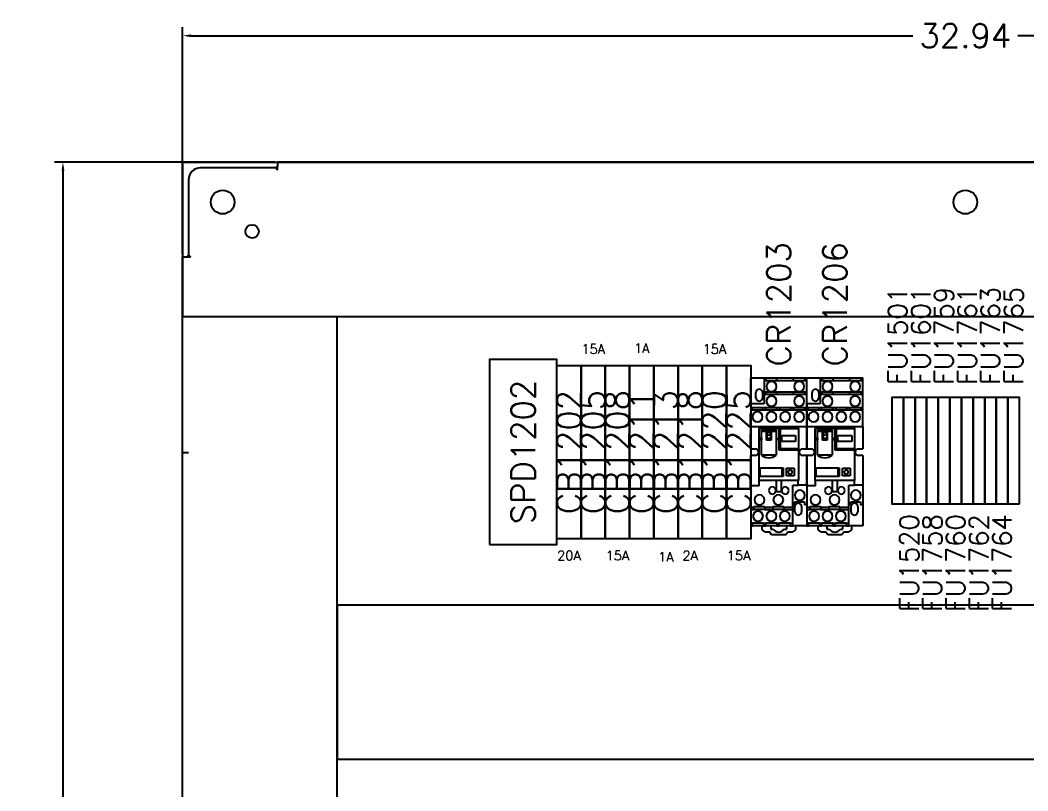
# Model space of a CAD drawing. Header units: inches. Extents: x -8 to 28.4, y -30 to 31.2.
# Drawn here: x -7.96 to 13.24, y 14.96 to 31.18 of the extents above; entities that cross this region are included whole.
import ezdxf
from ezdxf.enums import TextEntityAlignment as Align

# ---------------------------------------------------------------- set-up
doc = ezdxf.new("R2010")
doc.units = ezdxf.units.IN
doc.header["$MEASUREMENT"] = 0
doc.set_wipeout_variables(frame=1)
for name, color, linetype in [('PRTG', 130, 'Continuous'), ('PSYMS', 7, 'Continuous'), ('PTAG', 150, 'Continuous')]:
    doc.layers.add(name, color=color, linetype=linetype)
doc.styles.get("Standard").update_dxf_attribs({"font": 'romans.shx'})
doc.styles.add('WD', font='romans.shx')
doc.dimstyles.get("Standard").update_dxf_attribs({"dimtxt": 0.18, "dimasz": 0.18, "dimexe": 0.18, "dimexo": 0.0625, "dimgap": 0.09, "dimtad": 0, "dimtih": 1, "dimtoh": 1, "dimdec": 4, "dimzin": 0, "dimdsep": 46, "dimtxsty": 'Standard', "dimcen": 0.09, "dimadec": 0, "dimazin": 0, "dimtfac": 1, "dimtdec": 4, "dimtofl": 0, "dimtmove": 0, "dimatfit": 3, "dimfxl": 1, "dimtolj": 1, "dimtzin": 0, "dimarcsym": 0})

# ---------------------------------------------------------------- blocks, each defined once
blk = doc.blocks.new('DS42S-120_G')
blk.add_lwpolyline([(0, 0), (1.417323, 0), (1.417323, 3.897638), (0, 3.897638)], close=True)
blk = doc.blocks.new('UT4-HESI')
at = {"style": 'WD', "flags": 1}
for tag, height, p in [('INST', 0.125, (0, 0.384)), ('LOC', 0.125, (0, 0.207)), ('WDBLKNAM', 0.05, (0.022, -0.462)), ('ASSYCODE', 0.05, (0.022, -0.62)), ('FP', 0.05, (0.022, -0.533)), ('FPT', 0.05, (0.163, -0.533))]:
    blk.add_attdef(tag, text='', height=height, dxfattribs=at).set_placement(p, align=Align.CENTER)
blk.add_wipeout([(-1.118, 0), (1.118, 0), (1.118, -0.244), (-1.118, -0.244)])
blk.add_wipeout([(-1.118, 0), (1.118, 0), (1.118, -0.244), (-1.118, -0.244)])
blk.add_wipeout([(-1.118, 0), (1.118, 0), (1.118, -0.244), (-1.118, -0.244)])
blk.add_lwpolyline([(-1.118, -0.244), (1.118, -0.244), (1.118, 0), (-1.118, 0)], close=True)
for tag, height, p in [('P_TAGSTRIP', 0.125, (0, 0.031)), ('MFG', 0.05, (0.022, -0.319)), ('CAT', 0.05, (0.022, -0.39))]:
    blk.add_attdef(tag, text='', height=height, dxfattribs=at).set_placement(p, align=Align.CENTER)
at = {"style": 'WD', "width": 0.8}
blk.add_attdef('WIRENOL', text='', height=0.1, dxfattribs=at).set_placement((-1.148, -0.074), align=Align.MIDDLE_RIGHT)
at = {"style": 'WD', "flags": 1}
blk.add_attdef('TERMDESCL', text='', height=0.05, dxfattribs=at).set_placement((-1.145, -0.189), align=Align.MIDDLE_RIGHT)
at = {"style": 'WD'}
for tag in ['WIRENO', 'TERM']:
    blk.add_attdef(tag, text='', height=0.1, dxfattribs=at).set_placement((0.007, -0.119), align=Align.MIDDLE_CENTER)
at = {"style": 'WD', "flags": 1}
blk.add_attdef('TERMDESCR', text='', height=0.05, dxfattribs=at).set_placement((1.152, -0.189), align=Align.MIDDLE_LEFT)
at = {"style": 'WD', "width": 0.8}
blk.add_attdef('WIRENOR', text='', height=0.1, dxfattribs=at).set_placement((1.152, -0.074), align=Align.MIDDLE_LEFT)
blk = doc.blocks.new('79401025X')
blk.add_lwpolyline([(-0.011, 0.925), (0.499, 0.925), (0.499, -2.725), (-0.011, -2.725)], close=True)
blk = doc.blocks.new('SCE-60P36')
for p, q in [((2, 59.155), (2, 59.068)), ((2, 59.155), (30.937, 59.155)), ((1.965, 59.03), (0.375, 59.03)), ((1.983, 59.048), (1.976, 59.042)), ((2, 58.989), (2, 59.068)), ((0.125, 58.78), (0.125, 57.19)), ((0, 4.217), (0, 57.155)), ((0, 57.155), (0.086, 57.155)), ((0.086, 57.155), (0.166, 57.155)), ((0.125, 53.03), (0, 53.03))]:
    blk.add_line(p, q)
for points in [[(1.976, 59.042), (1.975, 59.04), (1.973, 59.038), (1.971, 59.036), (1.969, 59.034), (1.967, 59.033), (1.966, 59.031), (1.965, 59.03)], [(1.978, 59.01), (1.975, 59.015), (1.973, 59.017), (1.972, 59.02), (1.97, 59.022), (1.969, 59.024), (1.967, 59.026), (1.966, 59.028), (1.965, 59.03)], [(2, 58.989), (1.998, 58.989), (1.997, 58.99), (1.995, 58.991), (1.993, 58.992), (1.992, 58.993), (1.99, 58.994), (1.989, 58.996), (1.987, 58.997), (1.986, 58.999), (1.984, 59), (1.983, 59.002), (1.982, 59.004), (1.98, 59.006), (1.979, 59.008), (1.978, 59.01)], [(2, 59.068), (1.998, 59.066), (1.997, 59.064), (1.995, 59.062), (1.994, 59.06), (1.992, 59.058), (1.991, 59.056), (1.989, 59.055), (1.988, 59.053), (1.986, 59.051), (1.985, 59.05), (1.983, 59.048)], [(0.086, 57.155), (0.089, 57.156), (0.091, 57.158), (0.093, 57.159), (0.095, 57.161), (0.097, 57.162), (0.098, 57.164), (0.1, 57.166), (0.102, 57.167), (0.103, 57.169), (0.105, 57.17), (0.106, 57.172)], [(0.106, 57.172), (0.113, 57.178), (0.115, 57.18), (0.117, 57.182), (0.118, 57.184), (0.12, 57.185), (0.122, 57.187), (0.124, 57.189), (0.125, 57.19)], [(0.14, 57.18), (0.137, 57.181), (0.135, 57.183), (0.133, 57.184), (0.131, 57.186), (0.128, 57.187), (0.127, 57.189), (0.125, 57.19)], [(0.166, 57.155), (0.165, 57.156), (0.164, 57.158), (0.164, 57.16), (0.163, 57.161), (0.162, 57.163), (0.16, 57.164), (0.159, 57.166), (0.158, 57.167), (0.156, 57.169), (0.154, 57.17), (0.153, 57.172), (0.151, 57.173), (0.149, 57.174), (0.146, 57.176), (0.144, 57.177), (0.14, 57.18)]]:
    blk.add_lwpolyline(points)
for centre, radius in [((0.844, 58.311), 0.25), ((16.469, 58.311), 0.25), ((1.462, 57.692), 0.141)]:
    blk.add_circle(centre, radius)
blk.add_arc((0.375, 58.78), 0.25, 90, 180)
blk = doc.blocks.new('HDINA00A')
for p, q in [((0, 1.625), (32.9375, 1.625)), ((0, 1.625), (0, -1.625)), ((0, -1.625), (32.9375, -1.625))]:
    blk.add_line(p, q)
blk = doc.blocks.new('HDINA062')
for p, q in [((0, 1.625), (26.4375, 1.625)), ((0, 1.625), (0, -1.625)), ((0, -1.625), (26.4375, -1.625))]:
    blk.add_line(p, q)
blk = doc.blocks.new('VDINA0EE')
for p, q in [((-1.625, 0), (-1.625, 44.203)), ((-1.625, 44.203), (1.625, 44.203)), ((1.625, 0), (1.625, 44.203))]:
    blk.add_line(p, q)
blk = doc.blocks.new('*D83')
at = {"color": 0, "lineweight": -2, "transparency": 16777216}
for p, q in [((-4.542, 26.26), (-4.542, 31.036)), ((28.396, 26.26), (28.396, 31.036)), ((-4.362, 30.856), (10.825, 30.856)), ((28.216, 30.856), (13.029, 30.856))]:
    blk.add_line(p, q, dxfattribs=at)
at = {"color": 0, "transparency": 16777216}
for points in [[(-4.362, 30.886), (-4.362, 30.826), (-4.542, 30.856)], [(28.216, 30.886), (28.216, 30.826), (28.396, 30.856)]]:
    blk.add_solid(points, dxfattribs=at)
at = {"layer": 'Defpoints', "color": 0, "transparency": 16777216}
for p in [(28.396, 30.856), (-4.542, 26.197), (28.396, 26.197)]:
    blk.add_point(p, dxfattribs=at)
at = {"color": 0, "transparency": 16777216, "insert": (11.927, 30.856), "char_height": 0.5, "attachment_point": 5}
blk.add_mtext('\\A1;32.94', dxfattribs=at)
blk = doc.blocks.new('*D84')
at = {"color": 0, "lineweight": -2, "transparency": 16777216}
for p, q in [((-2.604, 28.197), (-7.239, 28.197)), ((-7.059, 28.017), (-7.059, 0.068)), ((-7.059, -28.56), (-7.059, -0.612)), ((-2.604, -28.74), (-7.239, -28.74))]:
    blk.add_line(p, q, dxfattribs=at)
at = {"color": 0, "transparency": 16777216}
for points in [[(-7.089, 28.017), (-7.029, 28.017), (-7.059, 28.197)], [(-7.089, -28.56), (-7.029, -28.56), (-7.059, -28.74)]]:
    blk.add_solid(points, dxfattribs=at)
at = {"layer": 'Defpoints', "color": 0, "transparency": 16777216}
for p in [(-2.542, 28.197), (-7.059, -28.74), (-2.542, -28.74)]:
    blk.add_point(p, dxfattribs=at)
at = {"color": 0, "transparency": 16777216, "insert": (-7.059, -0.272), "char_height": 0.5, "attachment_point": 5}
blk.add_mtext('\\A1;56.94', dxfattribs=at)
blk = doc.blocks.new('RXM2AB2B7_M114')
for p, q in [((-0.59, 1.56), (-0.308, 1.56)), ((-0.59, 1.015), (-0.59, 1.56)), ((-0.308, 1.56), (-0.269, 1.56)), ((-0.308, 1.56), (-0.308, 1.51)), ((-0.308, 1.51), (-0.269, 1.51)), ((-0.308, 1.51), (-0.308, 1.271)), ((-0.269, 1.56), (-0.039, 1.56)), ((-0.269, 1.56), (-0.269, 1.51)), ((-0.269, 1.5), (-0.269, 1.51)), ((-0.039, 1.5), (-0.269, 1.5)), ((-0.039, 1.56), (0.313, 1.56)), ((-0.039, 1.51), (-0.039, 1.56)), ((-0.039, 1.51), (0.313, 1.51)), ((-0.039, 1.51), (-0.039, 1.5)), ((0.313, 1.56), (0.543, 1.56)), ((0.313, 1.51), (0.313, 1.56)), ((0.313, 1.5), (0.313, 1.51)), ((0.543, 1.5), (0.313, 1.5)), ((0.543, 1.56), (0.543, 1.51)), ((0.543, 1.56), (0.59, 1.56)), ((0.543, 1.51), (0.543, 1.5)), ((0.543, 1.51), (0.59, 1.51)), ((0.59, 1.51), (0.59, 1.56)), ((0.59, 1.271), (0.59, 1.51)), ((-0.48, 1.145), (-0.48, 1.255)), ((-0.34, 1.255), (-0.34, 1.145)), ((-0.308, 1.271), (-0.308, 1.221)), ((-0.308, 1.271), (-0.269, 1.271)), ((-0.308, 1.221), (-0.308, 1.015)), ((-0.308, 1.221), (-0.269, 1.221)), ((-0.269, 1.271), (-0.039, 1.271)), ((-0.269, 1.221), (-0.269, 1.271)), ((-0.269, 1.211), (-0.269, 1.221)), ((-0.039, 1.211), (-0.269, 1.211)), ((-0.039, 1.271), (0.313, 1.271)), ((-0.039, 1.221), (-0.039, 1.271)), ((-0.039, 1.221), (0.313, 1.221)), ((-0.039, 1.221), (-0.039, 1.211)), ((0.313, 1.271), (0.543, 1.271)), ((0.313, 1.221), (0.313, 1.271)), ((0.313, 1.211), (0.313, 1.221)), ((0.543, 1.211), (0.313, 1.211)), ((0.543, 1.271), (0.543, 1.221)), ((0.543, 1.271), (0.59, 1.271)), ((0.543, 1.221), (0.543, 1.211)), ((0.543, 1.221), (0.59, 1.221)), ((0.59, 1.221), (0.59, 1.271)), ((0.59, 0.941), (0.59, 1.221)), ((-0.308, 1.015), (-0.59, 1.015)), ((-0.59, 1.015), (-0.59, 0.941)), ((-0.59, 0.941), (-0.563, 0.941)), ((-0.59, 0.941), (-0.59, 0.891)), ((-0.59, 0.891), (-0.563, 0.891)), ((-0.59, 0.891), (-0.59, 0.538)), ((-0.563, 0.941), (-0.333, 0.941)), ((-0.563, 0.891), (-0.563, 0.941)), ((-0.563, 0.881), (-0.563, 0.891)), ((-0.333, 0.881), (-0.563, 0.881)), ((-0.333, 0.941), (-0.271, 0.941)), ((-0.333, 0.891), (-0.333, 0.941)), ((-0.333, 0.891), (-0.271, 0.891)), ((-0.333, 0.891), (-0.333, 0.881)), ((-0.271, 0.941), (-0.041, 0.941)), ((-0.271, 0.891), (-0.271, 0.941)), ((-0.271, 0.881), (-0.271, 0.891)), ((-0.041, 0.881), (-0.271, 0.881)), ((-0.041, 0.891), (-0.041, 0.941)), ((-0.041, 0.941), (0.021, 0.941)), ((-0.041, 0.891), (-0.041, 0.881)), ((-0.041, 0.891), (0.021, 0.891)), ((0.021, 0.941), (0.251, 0.941)), ((0.021, 0.941), (0.021, 0.891)), ((0.021, 0.881), (0.021, 0.891)), ((0.251, 0.881), (0.021, 0.881)), ((0.251, 0.891), (0.251, 0.941)), ((0.251, 0.941), (0.313, 0.941)), ((0.251, 0.891), (0.251, 0.881)), ((0.251, 0.891), (0.313, 0.891)), ((0.313, 0.941), (0.543, 0.941)), ((0.313, 0.891), (0.313, 0.941)), ((0.313, 0.881), (0.313, 0.891)), ((0.543, 0.881), (0.313, 0.881)), ((0.543, 0.941), (0.543, 0.891)), ((0.543, 0.941), (0.59, 0.941)), ((0.543, 0.891), (0.543, 0.881)), ((0.543, 0.891), (0.59, 0.891)), ((0.59, 0.891), (0.59, 0.941)), ((0.59, 0.538), (0.59, 0.891)), ((-0.59, 0.538), (0.59, 0.538)), ((-0.59, 0.07), (-0.59, 0.538)), ((-0.415, -0.602), (-0.415, 0.498)), ((-0.415, 0.498), (0.006, 0.498)), ((-0.41, 0.538), (-0.41, 0.498)), ((-0.365, 0.461), (-0.055, 0.461)), ((-0.365, 0.292), (-0.365, 0.461)), ((-0.365, 0.438), (-0.26, 0.438)), ((-0.26, 0.458), (-0.253, 0.458)), ((-0.26, 0.438), (-0.26, 0.458)), ((-0.26, 0.248), (-0.26, 0.438)), ((-0.253, 0.458), (-0.166, 0.458)), ((-0.253, 0.458), (-0.253, 0.288)), ((-0.166, 0.458), (-0.166, 0.288)), ((-0.166, 0.458), (-0.16, 0.458)), ((-0.16, 0.458), (-0.16, 0.438)), ((-0.16, 0.438), (-0.16, 0.248)), ((-0.16, 0.438), (-0.055, 0.438)), ((-0.055, 0.461), (-0.055, 0.292)), ((0.006, 0.498), (0.035, 0.498)), ((0.006, 0.039), (0.006, 0.498)), ((0.035, 0.498), (0.415, 0.498)), ((0.035, 0.068), (0.035, 0.498)), ((0.41, 0.538), (0.41, 0.498)), ((0.415, 0.498), (0.415, 0.068)), ((0.59, 0.538), (0.59, 0.07)), ((-0.395, 0.292), (-0.365, 0.292)), ((-0.395, 0.258), (-0.395, 0.292)), ((-0.365, 0.258), (-0.395, 0.258)), ((-0.365, 0.292), (-0.365, 0.258)), ((-0.365, -0.062), (-0.365, 0.258)), ((-0.16, 0.248), (-0.26, 0.248)), ((-0.166, 0.288), (-0.253, 0.288)), ((-0.055, 0.292), (-0.055, 0.258)), ((-0.055, 0.292), (-0.025, 0.292)), ((-0.055, 0.258), (-0.055, -0.062)), ((-0.025, 0.258), (-0.055, 0.258)), ((-0.025, 0.292), (-0.025, 0.258)), ((0.065, 0.347), (0.355, 0.347)), ((0.065, 0.222), (0.065, 0.347)), ((0.355, 0.222), (0.065, 0.222)), ((0.355, 0.347), (0.355, 0.222)), ((-0.59, 0.07), (-0.5, 0.07)), ((0.035, 0.068), (0.006, 0.039)), ((0.415, 0.039), (0.006, 0.039)), ((0.415, 0.068), (0.035, 0.068)), ((0.415, 0.068), (0.415, 0.039)), ((0.415, 0.039), (0.415, -0.602)), ((0.5, 0.07), (0.59, 0.07)), ((-0.5, -0.07), (-0.59, -0.07)), ((-0.59, -0.712), (-0.59, -0.07)), ((-0.055, -0.062), (-0.364, -0.062)), ((0.59, -0.07), (0.5, -0.07)), ((0.59, -0.07), (0.59, -0.699)), ((-0.393, -0.332), (0.092, -0.332)), ((-0.393, -0.512), (-0.393, -0.332)), ((0.072, -0.512), (0.072, -0.332)), ((0.092, -0.332), (0.092, -0.512)), ((0.159, -0.503), (0.159, -0.341)), ((0.159, -0.341), (0.321, -0.341)), ((0.321, -0.341), (0.321, -0.503)), ((0.415, -0.602), (-0.415, -0.602)), ((-0.41, -0.712), (-0.41, -0.602)), ((0.092, -0.512), (-0.393, -0.512)), ((-0.05, -0.837), (-0.05, -0.602)), ((0.05, -0.602), (0.05, -0.837)), ((0.321, -0.503), (0.159, -0.503)), ((0.41, -0.699), (0.41, -0.602)), ((-0.41, -0.712), (-0.59, -0.712)), ((-0.59, -0.712), (-0.59, -1.157)), ((0.05, -0.837), (-0.05, -0.837)), ((0.296, -1.157), (0.296, -0.699)), ((0.296, -0.699), (0.41, -0.699)), ((0.59, -0.699), (0.41, -0.699)), ((0.59, -0.699), (0.59, -1.11)), ((0.337, -1.05), (0.539, -1.05)), ((0.337, -1.11), (0.337, -1.05)), ((0.539, -1.05), (0.539, -1.11)), ((-0.59, -1.157), (-0.522, -1.157)), ((-0.59, -1.157), (-0.59, -1.207)), ((-0.59, -1.207), (-0.522, -1.207)), ((-0.59, -1.207), (-0.59, -1.5)), ((-0.522, -1.147), (-0.292, -1.147)), ((-0.522, -1.157), (-0.522, -1.147)), ((-0.522, -1.207), (-0.522, -1.157)), ((-0.292, -1.207), (-0.522, -1.207)), ((-0.292, -1.147), (-0.292, -1.157)), ((-0.292, -1.157), (-0.292, -1.207)), ((-0.292, -1.157), (-0.124, -1.157)), ((-0.292, -1.207), (-0.124, -1.207)), ((-0.124, -1.147), (0.106, -1.147)), ((-0.124, -1.157), (-0.124, -1.147)), ((-0.124, -1.157), (-0.124, -1.207)), ((0.106, -1.207), (-0.124, -1.207)), ((0.106, -1.147), (0.106, -1.157)), ((0.106, -1.157), (0.106, -1.207)), ((0.106, -1.157), (0.296, -1.157)), ((0.106, -1.207), (0.296, -1.207)), ((0.337, -1.11), (0.296, -1.11)), ((0.296, -1.207), (0.296, -1.157)), ((0.296, -1.5), (0.296, -1.207)), ((0.34, -1.255), (0.34, -1.145)), ((0.48, -1.145), (0.48, -1.255)), ((0.59, -1.11), (0.539, -1.11)), ((0.59, -1.11), (0.59, -1.55)), ((-0.59, -1.5), (-0.552, -1.5)), ((-0.59, -1.5), (-0.59, -1.55)), ((-0.59, -1.55), (-0.552, -1.55)), ((-0.552, -1.49), (-0.322, -1.49)), ((-0.552, -1.5), (-0.552, -1.49)), ((-0.552, -1.55), (-0.552, -1.5)), ((-0.322, -1.55), (-0.552, -1.55)), ((-0.35, -1.635), (-0.35, -1.55)), ((-0.279, -1.685), (-0.35, -1.635)), ((-0.322, -1.49), (-0.322, -1.5)), ((-0.322, -1.5), (-0.271, -1.5)), ((-0.322, -1.5), (-0.322, -1.55)), ((-0.322, -1.55), (-0.271, -1.55)), ((-0.191, -1.685), (-0.279, -1.685)), ((-0.271, -1.49), (-0.041, -1.49)), ((-0.271, -1.5), (-0.271, -1.49)), ((-0.271, -1.55), (-0.271, -1.5)), ((-0.041, -1.55), (-0.271, -1.55)), ((-0.15, -1.74), (-0.191, -1.685)), ((-0.17, -1.55), (-0.17, -1.62)), ((-0.17, -1.62), (-0.118, -1.62)), ((-0.041, -1.49), (-0.041, -1.5)), ((-0.041, -1.5), (0.01, -1.5)), ((-0.041, -1.5), (-0.041, -1.55)), ((-0.041, -1.55), (0.01, -1.55)), ((0.01, -1.49), (0.24, -1.49)), ((0.01, -1.5), (0.01, -1.49)), ((0.01, -1.55), (0.01, -1.5)), ((0.24, -1.55), (0.01, -1.55)), ((0.118, -1.62), (0.17, -1.62)), ((0.191, -1.685), (0.15, -1.74)), ((0.17, -1.62), (0.17, -1.55)), ((0.279, -1.685), (0.191, -1.685)), ((0.24, -1.49), (0.24, -1.5)), ((0.24, -1.5), (0.296, -1.5)), ((0.24, -1.5), (0.24, -1.55)), ((0.24, -1.55), (0.296, -1.55)), ((0.35, -1.635), (0.279, -1.685)), ((0.296, -1.55), (0.296, -1.5)), ((0.59, -1.55), (0.296, -1.55)), ((0.35, -1.55), (0.35, -1.635)), ((0.15, -1.74), (-0.15, -1.74))]:
    blk.add_line(p, q)
for centre, radius, start, end in [((-0.154, 1.38), 0.106, 0, 180), ((0.428, 1.38), 0.106, 0, 180), ((-0.41, 1.255), 0.07, 0, 180), ((-0.154, 1.38), 0.106, 180, 0), ((0.428, 1.38), 0.106, 180, 0), ((-0.41, 1.145), 0.07, 180, 0), ((-0.154, 1.071), 0.106, 0, 180), ((-0.154, 1.071), 0.106, 180, 0), ((0.428, 1.071), 0.106, 0, 180), ((0.428, 1.071), 0.106, 180, 0), ((-0.448, 0.741), 0.106, 0, 180), ((-0.448, 0.741), 0.106, 180, 0), ((-0.156, 0.741), 0.106, 0, 180), ((-0.156, 0.741), 0.106, 180, 0), ((0.136, 0.741), 0.106, 0, 180), ((0.136, 0.741), 0.106, 180, 0), ((0.428, 0.741), 0.106, 0, 180), ((0.428, 0.741), 0.106, 180, 0), ((-0.21, 0.388), 0.035, 90, 270), ((-0.21, 0.388), 0.035, 270, 90), ((-0.5, 0), 0.07, 270, 90), ((0.5, 0), 0.07, 90, 270), ((-0.21, 0.121), 0.24, 229.7718, 270), ((-0.21, 0.121), 0.24, 270, 310.2282), ((0.24, -0.422), 0.0425, 90, 270), ((0.24, -0.422), 0.0425, 270, 90), ((-0.136, -0.81), 0.075, 0, 180), ((-0.136, -0.81), 0.075, 180, 0), ((0.136, -0.81), 0.075, 0, 180), ((0.136, -0.81), 0.075, 180, 0), ((0.443, -0.91), 0.106, 0, 180), ((-0.407, -1.007), 0.106, 0, 180), ((-0.407, -1.007), 0.106, 180, 0), ((-0.009, -1.007), 0.106, 0, 180), ((-0.009, -1.007), 0.106, 180, 0), ((0.443, -0.91), 0.106, 180, 0), ((-0.437, -1.35), 0.106, 0, 180), ((-0.156, -1.35), 0.106, 0, 180), ((0.125, -1.35), 0.106, 0, 180), ((0.41, -1.145), 0.07, 0, 180), ((0.41, -1.255), 0.07, 180, 0), ((-0.437, -1.35), 0.106, 180, 0), ((-0.156, -1.35), 0.106, 180, 0), ((0.125, -1.35), 0.106, 180, 0), ((0, -1.545), 0.14, 212.3924, 327.6077)]:
    blk.add_arc(centre, radius, start, end)

msp = doc.modelspace()

# ---------------------------------------------------------------- block references
at = {"layer": 'PSYMS'}
ref = msp.add_blockref('RXM2AB2B7_M114', (8.002, 22.09), dxfattribs=at)
ref.add_attrib('P_TAG1', 'CR1203', dxfattribs={"layer": 'PTAG', "height": 0.5, "rotation": 90, "style": 'WD', "flags": 8}).set_placement((8.002, 25.201), align=Align.MIDDLE_CENTER)
ref = msp.add_blockref('RXM2AB2B7_M114', (9.182, 22.09), dxfattribs=at)
ref.add_attrib('P_TAG1', 'CR1206', dxfattribs={"layer": 'PTAG', "height": 0.5, "rotation": 90, "style": 'WD', "flags": 8}).set_placement((9.182, 25.201), align=Align.MIDDLE_CENTER)
ref = msp.add_blockref('UT4-HESI', (10.381, 22.119), dxfattribs=dict(at, rotation=90))
ref.add_attrib('P_TAG1', 'FU1501', dxfattribs={"layer": 'PTAG', "height": 0.4, "rotation": 90, "style": 'WD', "flags": 8}).set_placement((10.503, 24.539), align=Align.MIDDLE_CENTER)
msp.add_blockref('VDINA0EE', (-2.917, -19.256), dxfattribs=at)
ref = msp.add_blockref('79401025X', (3.853, 22.99), dxfattribs=at)
ref.add_attrib('P_TAG1', 'CB1205', dxfattribs={"layer": 'PTAG', "height": 0.5, "rotation": 90, "style": 'WD', "flags": 8}).set_placement((4.097, 22.09), align=Align.MIDDLE_CENTER)
ref.add_attrib('RATING1', '15A', dxfattribs={"layer": 'PRTG', "height": 0.2, "style": 'WD', "flags": 8}).set_placement((4.097, 24.159), align=Align.CENTER)
ref = msp.add_blockref('79401025X', (4.873, 22.99), dxfattribs=at)
ref.add_attrib('P_TAG1', 'CB1211', dxfattribs={"layer": 'PTAG', "height": 0.5, "rotation": 90, "style": 'WD', "flags": 8}).set_placement((5.117, 22.09), align=Align.MIDDLE_CENTER)
ref.add_attrib('RATING1', '1A', dxfattribs={"layer": 'PRTG', "height": 0.2, "style": 'WD', "flags": 8}).set_placement((5.117, 24.176), align=Align.CENTER)
ref = msp.add_blockref('79401025X', (6.403, 22.99), dxfattribs=at)
ref.add_attrib('P_TAG1', 'CB1220', dxfattribs={"layer": 'PTAG', "height": 0.5, "rotation": 90, "style": 'WD', "flags": 8}).set_placement((6.647, 22.09), align=Align.MIDDLE_CENTER)
ref.add_attrib('RATING1', '15A', dxfattribs={"layer": 'PRTG', "height": 0.2, "style": 'WD', "flags": 8}).set_placement((6.647, 24.159), align=Align.CENTER)
ref = msp.add_blockref('DS42S-120_G', (1.915, 20.141), dxfattribs=at)
ref.add_attrib('P_TAG1', 'SPD1202', dxfattribs={"layer": 'PTAG', "height": 0.5, "rotation": 90, "style": 'WD', "flags": 8}).set_placement((2.624, 22.09), align=Align.MIDDLE_CENTER)
ref = msp.add_blockref('79401025X', (3.343, 22.99), dxfattribs=at)
ref.add_attrib('P_TAG1', 'CB1202', dxfattribs={"layer": 'PTAG', "height": 0.5, "rotation": 90, "style": 'WD', "flags": 8}).set_placement((3.587, 22.09), align=Align.MIDDLE_CENTER)
ref.add_attrib('RATING1', '20A', dxfattribs={"layer": 'PRTG', "height": 0.2, "style": 'WD', "flags": 8}).set_placement((3.587, 19.811), align=Align.CENTER)
ref = msp.add_blockref('79401025X', (4.363, 22.99), dxfattribs=at)
ref.add_attrib('P_TAG1', 'CB1208', dxfattribs={"layer": 'PTAG', "height": 0.5, "rotation": 90, "style": 'WD', "flags": 8}).set_placement((4.607, 22.09), align=Align.MIDDLE_CENTER)
ref.add_attrib('RATING1', '15A', dxfattribs={"layer": 'PRTG', "height": 0.2, "style": 'WD', "flags": 8}).set_placement((4.607, 19.811), align=Align.CENTER)
ref = msp.add_blockref('79401025X', (5.383, 22.99), dxfattribs=at)
ref.add_attrib('P_TAG1', 'CB1213', dxfattribs={"layer": 'PTAG', "height": 0.5, "rotation": 90, "style": 'WD', "flags": 8}).set_placement((5.627, 22.09), align=Align.MIDDLE_CENTER)
ref.add_attrib('RATING1', '1A', dxfattribs={"layer": 'PRTG', "height": 0.2, "style": 'WD', "flags": 8}).set_placement((5.627, 19.783), align=Align.CENTER)
ref = msp.add_blockref('79401025X', (5.893, 22.99), dxfattribs=at)
ref.add_attrib('P_TAG1', 'CB1218', dxfattribs={"layer": 'PTAG', "height": 0.5, "rotation": 90, "style": 'WD', "flags": 8}).set_placement((6.137, 22.09), align=Align.MIDDLE_CENTER)
ref.add_attrib('RATING1', '2A', dxfattribs={"layer": 'PRTG', "height": 0.2, "style": 'WD', "flags": 8}).set_placement((6.137, 19.811), align=Align.CENTER)
ref = msp.add_blockref('79401025X', (6.913, 22.99), dxfattribs=at)
ref.add_attrib('P_TAG1', 'CB1225', dxfattribs={"layer": 'PTAG', "height": 0.5, "rotation": 90, "style": 'WD', "flags": 8}).set_placement((7.157, 22.09), align=Align.MIDDLE_CENTER)
ref.add_attrib('RATING1', '15A', dxfattribs={"layer": 'PRTG', "height": 0.2, "style": 'WD', "flags": 8}).set_placement((7.157, 19.811), align=Align.CENTER)

# ---------------------------------------------------------------- dimensions: what is measured, and where the dimension line sits
dim = msp.add_linear_dim(base=(28.396, 30.856), p1=(-4.542, 26.197), p2=(28.396, 26.197), dimstyle='Standard', override={"dimtxt": 0.5, "dimdec": 2})
dim.commit()
dim.dimension.update_dxf_attribs({"geometry": '*D83', "text_midpoint": (11.927, 30.856)})
dim = msp.add_linear_dim(base=(-7.059, -28.74), p1=(-2.542, 28.197), p2=(-2.542, -28.74), angle=90, dimstyle='Standard', override={"dimtxt": 0.5, "dimdec": 2})
dim.commit()
dim.dimension.update_dxf_attribs({"geometry": '*D84', "text_midpoint": (-7.059, -0.272)})

# ---------------------------------------------------------------- next in the draw order: block references
ref = msp.add_blockref('UT4-HESI', (10.625, 22.119), dxfattribs=dict(at, rotation=90))
ref.add_attrib('P_TAG1', 'FU1520', dxfattribs={"layer": 'PTAG', "height": 0.4, "rotation": 90, "style": 'WD', "flags": 8}).set_placement((10.747, 19.754), align=Align.MIDDLE_CENTER)

# ---------------------------------------------------------------- next in the draw order: block references
ref = msp.add_blockref('UT4-HESI', (10.869, 22.119), dxfattribs=dict(at, rotation=90))
ref.add_attrib('P_TAG1', 'FU1601', dxfattribs={"layer": 'PTAG', "height": 0.4, "rotation": 90, "style": 'WD', "flags": 8}).set_placement((10.991, 24.539), align=Align.MIDDLE_CENTER)

# ---------------------------------------------------------------- next in the draw order: block references
ref = msp.add_blockref('UT4-HESI', (11.113, 22.119), dxfattribs=dict(at, rotation=89.99999999999999))
ref.add_attrib('P_TAG1', 'FU1758', dxfattribs={"layer": 'PTAG', "height": 0.4, "rotation": 90, "style": 'WD', "flags": 8}).set_placement((11.235, 19.754), align=Align.MIDDLE_CENTER)

# ---------------------------------------------------------------- next in the draw order: block references
ref = msp.add_blockref('UT4-HESI', (11.357, 22.119), dxfattribs=dict(at, rotation=90))
ref.add_attrib('P_TAG1', 'FU1759', dxfattribs={"layer": 'PTAG', "height": 0.4, "rotation": 90, "style": 'WD', "flags": 8}).set_placement((11.479, 24.539), align=Align.MIDDLE_CENTER)

# ---------------------------------------------------------------- next in the draw order: block references
ref = msp.add_blockref('UT4-HESI', (11.601, 22.119), dxfattribs=dict(at, rotation=90))
ref.add_attrib('P_TAG1', 'FU1760', dxfattribs={"layer": 'PTAG', "height": 0.4, "rotation": 90, "style": 'WD', "flags": 8}).set_placement((11.723, 19.754), align=Align.MIDDLE_CENTER)

# ---------------------------------------------------------------- next in the draw order: block references
ref = msp.add_blockref('UT4-HESI', (11.845, 22.119), dxfattribs=dict(at, rotation=90))
ref.add_attrib('P_TAG1', 'FU1761', dxfattribs={"layer": 'PTAG', "height": 0.4, "rotation": 90, "style": 'WD', "flags": 8}).set_placement((11.967, 24.539), align=Align.MIDDLE_CENTER)

# ---------------------------------------------------------------- next in the draw order: block references
ref = msp.add_blockref('UT4-HESI', (12.09, 22.119), dxfattribs=dict(at, rotation=90))
ref.add_attrib('P_TAG1', 'FU1762', dxfattribs={"layer": 'PTAG', "height": 0.4, "rotation": 90, "style": 'WD', "flags": 8}).set_placement((12.212, 19.754), align=Align.MIDDLE_CENTER)

# ---------------------------------------------------------------- next in the draw order: block references
ref = msp.add_blockref('UT4-HESI', (12.334, 22.119), dxfattribs=dict(at, rotation=90))
ref.add_attrib('P_TAG1', 'FU1763', dxfattribs={"layer": 'PTAG', "height": 0.4, "rotation": 90, "style": 'WD', "flags": 8}).set_placement((12.456, 24.539), align=Align.MIDDLE_CENTER)

# ---------------------------------------------------------------- next in the draw order: block references
ref = msp.add_blockref('UT4-HESI', (12.578, 22.119), dxfattribs=dict(at, rotation=90))
ref.add_attrib('P_TAG1', 'FU1764', dxfattribs={"layer": 'PTAG', "height": 0.4, "rotation": 90, "style": 'WD', "flags": 8}).set_placement((12.7, 19.754), align=Align.MIDDLE_CENTER)

# ---------------------------------------------------------------- next in the draw order: block references
ref = msp.add_blockref('UT4-HESI', (12.822, 22.119), dxfattribs=dict(at, rotation=90))
ref.add_attrib('P_TAG1', 'FU1765', dxfattribs={"layer": 'PTAG', "height": 0.4, "rotation": 90, "style": 'WD', "flags": 8}).set_placement((12.944, 24.539), align=Align.MIDDLE_CENTER)
msp.add_blockref('HDINA062', (-1.292, 17.252), dxfattribs=at)

# ---------------------------------------------------------------- next in the draw order: block references
for name, p in [('SCE-60P36', (-4.542, -30.957)), ('HDINA00A', (-4.542, 26.572))]:
    msp.add_blockref(name, p, dxfattribs=at)

doc.saveas('drawing.dxf')
